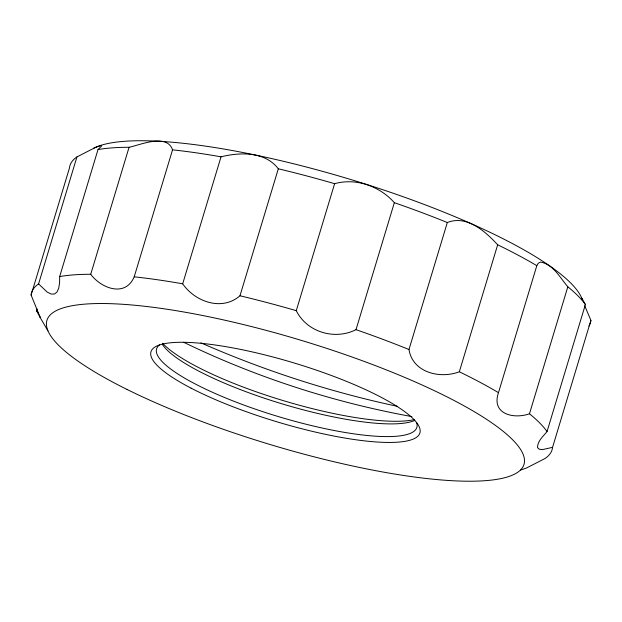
<?xml version="1.0" encoding="UTF-8"?>
<svg xmlns="http://www.w3.org/2000/svg" width="622" height="622" viewBox="0 0 622 622"><rect width="100%" height="100%" fill="white"/><g stroke="black" fill="none" stroke-linecap="round" stroke-linejoin="round"><path stroke-width="0.93" d="M59.665 276.572L59.588 282.854L58.725 288.204L56.991 292.029L54.472 294.027L51.206 294.043L47.311 292.177L38.587 283.92L76.926 156.931L95.477 147.422L101.262 145.408L101.666 145.96L98.004 149.583L59.665 276.572A271.845 59.3 16.8 0 1 90.726 274.271C101.137 288.351 125.31 297.72 134.204 276.829L172.551 149.84C166.883 133.17 140.704 144.848 129.065 147.282A271.845 59.3 16.8 0 0 98.004 149.583M547.049 431.551L585.388 304.562A271.845 59.3 16.8 0 0 567.824 286.796C560.057 277.77 553.261 264.303 540.557 262.072L538.248 263.262L536.817 265.672L498.479 392.661C491.038 414.065 513.547 419.415 529.477 413.786A271.845 59.3 16.8 0 1 547.049 431.551C543.247 436.302 537.455 441.037 537.525 447.63L539.157 449.201L542.415 449.613L552.561 447.35L590.9 320.361L584.711 305.775M37.172 309.002L36.612 310.852L40.088 317.173L31.1 295.053L69.439 168.064A271.845 59.3 16.8 0 1 76.926 156.931M90.726 274.271L129.065 147.282M278.314 168.787L239.975 295.777C221.976 311.443 195.051 301.802 182.689 283.819L221.028 156.83C240.193 152.048 265.143 151.441 278.314 168.787A271.845 59.3 16.8 0 1 334.613 183.684C356.126 177.667 379.762 186.219 394.348 202.679A271.845 59.3 16.8 0 1 447.319 222.528C466.811 214.722 485.378 231.431 497.67 244.796A271.845 59.3 16.8 0 1 536.817 265.672M498.479 392.661A271.845 59.3 16.8 0 0 459.331 371.785C440.096 379.148 412.627 372.64 408.981 349.517A271.845 59.3 16.8 0 0 356.009 329.668C334.83 340.389 306.941 332.265 296.274 310.673L334.613 183.684M356.009 329.668L394.348 202.679M408.981 349.517L447.319 222.528M459.331 371.785L497.67 244.796M529.477 413.786L567.824 286.796M520.738 470.014L526.523 467.993L545.074 458.484A271.845 59.3 16.8 0 0 552.561 447.35M411.896 416.592C332.988 402.247 255.867 377.204 183.669 342.271M397.38 406.329C329.979 391.953 264.062 370.525 200.937 342.877M39.629 316.598L47.917 330.811M585.388 304.562L581.912 298.241L582.254 299.477A260.517 56.827 16.8 0 0 357.899 181.71A260.517 56.827 16.8 0 0 93.735 148.191M38.16 312.936A271.845 59.3 16.8 0 1 36.612 310.852M31.1 295.053A271.845 59.3 16.8 0 1 38.587 283.92M134.204 276.829A271.845 59.3 16.8 0 1 182.689 283.819M239.975 295.777A271.845 59.3 16.8 0 1 296.274 310.673M590.9 320.361A271.845 59.3 16.8 0 1 588.925 326.037M172.551 149.84A271.845 59.3 16.8 0 1 221.028 156.83M416.616 422.61A135.923 29.654 16.8 0 1 277.933 416.452A135.923 29.654 16.8 0 1 159.535 344.891M414.757 420.41A135.923 29.654 16.8 0 1 282.357 403.935A135.923 29.654 16.8 0 1 162.342 344.378M414.649 419.508A140.455 30.641 16.8 0 1 282.715 400.451A140.455 30.641 16.8 0 1 162.653 343.305M127.129 389.496A249.189 54.363 16.8 0 0 519.743 470.714A249.189 54.363 16.8 0 0 209.458 316.893A249.189 54.363 16.8 0 0 127.129 389.496M191.047 388.136A140.455 30.641 16.8 0 0 415.916 437.701A140.455 30.641 16.8 0 0 249.36 351.267A140.455 30.641 16.8 0 0 191.047 388.136"/></g></svg>
